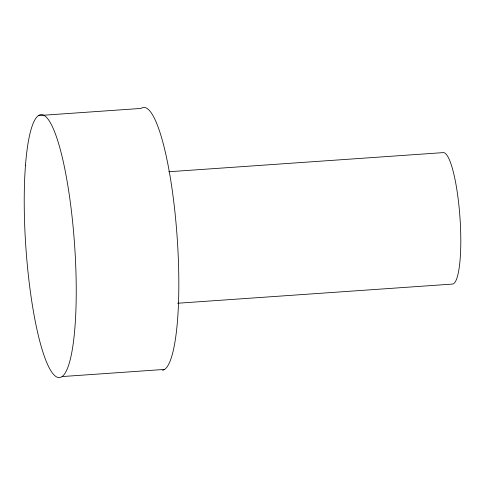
<?xml version="1.0" encoding="UTF-8"?>
<svg xmlns="http://www.w3.org/2000/svg" width="485" height="485" viewBox="0 0 485 485"><rect width="100%" height="100%" fill="white"/><g stroke="black" fill="none" stroke-linecap="round" stroke-linejoin="round"><path stroke-width="0.73" d="M38.424 115.588L141.026 108.428A131.793 24.389 86 0 1 176.485 228.471A131.793 24.389 86 0 1 162.548 370.322M168.738 171.757L443.351 152.611A65.899 12.198 86 0 1 460.016 218.25A65.899 12.198 86 0 1 452.244 284.095L177.631 303.246M62.001 376.572L164.603 369.412M25.493 165.221A131.793 24.389 86 0 0 55.605 376.299A131.793 24.389 86 0 0 69.549 196.71A131.793 24.389 86 0 0 25.493 165.221"/></g></svg>
